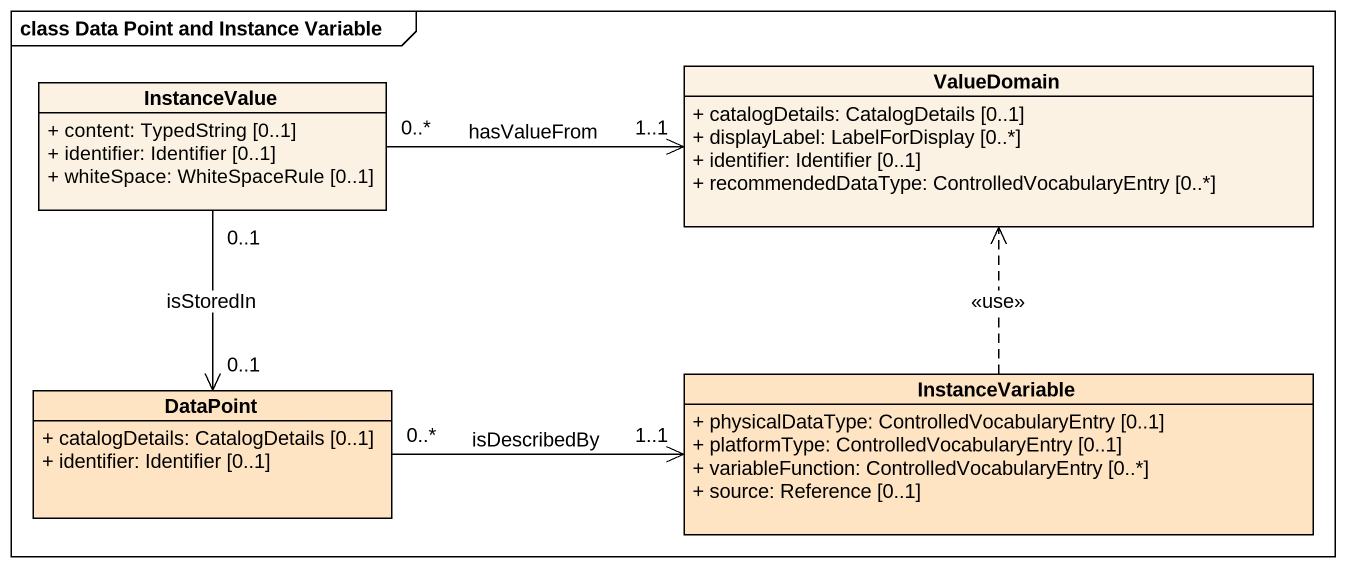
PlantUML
@startuml
mainframe class Data Point and Instance Variable
hide circle
hide empty members
skinparam classAttributeIconSize 0
class InstanceValue {
  + content: TypedString [0..1]
  + identifier: Identifier [0..1]
  + whiteSpace: WhiteSpaceRule [0..1]
}
class ValueDomain {
  + catalogDetails: CatalogDetails [0..1]
  + displayLabel: LabelForDisplay [0..*]
  + identifier: Identifier [0..1]
  + recommendedDataType: ControlledVocabularyEntry [0..*]
}
class DataPoint #FFE4C4 {
  + catalogDetails: CatalogDetails [0..1]
  + identifier: Identifier [0..1]
}
class InstanceVariable #FFE4C4 {
  + physicalDataType: ControlledVocabularyEntry [0..1]
  + platformType: ControlledVocabularyEntry [0..1]
  + variableFunction: ControlledVocabularyEntry [0..*]
  + source: Reference [0..1]
}
InstanceValue "0..*" -right-> "1..1" ValueDomain : hasValueFrom
InstanceValue "0..1" --> "0..1" DataPoint : isStoredIn
DataPoint "0..*" -right-> "1..1" InstanceVariable : isDescribedBy
InstanceVariable .up.> ValueDomain : <<use>>
@enduml
